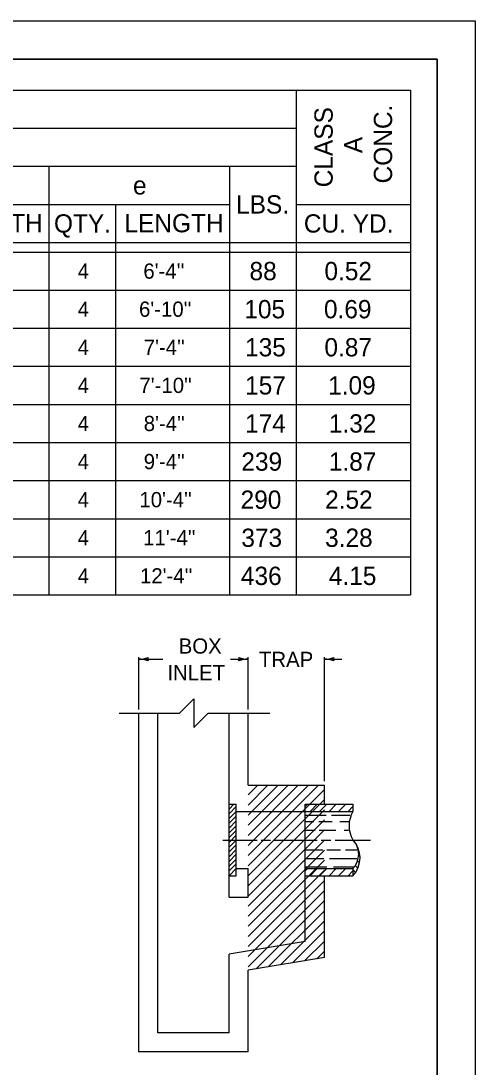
# Model space of a CAD drawing. Extents: x 1000 to 1036.3, y 1000 to 1022.
# Drawn here: x 1030.03 to 1036, y 1008.27 to 1022 of the extents above; entities that cross this region are included whole.
import ezdxf

# ---------------------------------------------------------------- set-up
doc = ezdxf.new("R2010")
doc.units = 0
for name, color, linetype in [('Level 1', 7, 'Continuous'), ('Level 10', 7, 'Continuous'), ('Level 11', 7, 'Continuous')]:
    doc.layers.add(name, color=color, linetype=linetype)

msp = doc.modelspace()

# ---------------------------------------------------------------- linework, layer by layer
at = {"layer": 'Level 1'}
for p, q in [((1031.582, 1012.963), (1031.582, 1013.648)), ((1031.582, 1013.624), (1031.9, 1013.624)), ((1032.789, 1013.624), (1033.02, 1013.624)), ((1033.02, 1012.963), (1033.02, 1013.648)), ((1034.02, 1012.023), (1034.02, 1013.648)), ((1034.02, 1013.624), (1034.251, 1013.624)), ((1031.582, 1008.469), (1031.582, 1012.914)), ((1031.832, 1008.719), (1031.832, 1012.914)), ((1032.77, 1010.781), (1032.77, 1012.914)), ((1033.02, 1011.969), (1033.02, 1012.914)), ((1033.02, 1011.969), (1034.02, 1011.969)), ((1033.02, 1011.841), (1033.148, 1011.969)), ((1033.02, 1011.708), (1033.28, 1011.969)), ((1033.02, 1011.575), (1033.413, 1011.969)), ((1033.02, 1011.443), (1033.545, 1011.969)), ((1033.02, 1011.31), (1033.678, 1011.969)), ((1033.02, 1011.178), (1033.811, 1011.969)), ((1033.02, 1011.045), (1033.943, 1011.969)), ((1034.02, 1011.719), (1034.02, 1011.969)), ((1033.02, 1010.913), (1034.02, 1011.913)), ((1033.02, 1010.78), (1034.02, 1011.78)), ((1032.77, 1011.719), (1032.863, 1011.719)), ((1032.77, 1011.656), (1032.832, 1011.719)), ((1032.77, 1011.594), (1032.863, 1011.688)), ((1032.863, 1010.781), (1032.863, 1011.719)), ((1033.02, 1010.647), (1034.02, 1011.647)), ((1033.77, 1009.917), (1033.77, 1011.719)), ((1033.77, 1011.719), (1034.395, 1011.719)), ((1033.77, 1011.688), (1033.801, 1011.719)), ((1033.832, 1011.625), (1033.926, 1011.719)), ((1033.957, 1011.625), (1034.051, 1011.719)), ((1034.082, 1011.625), (1034.176, 1011.719)), ((1034.207, 1011.625), (1034.301, 1011.719)), ((1034.332, 1011.625), (1034.395, 1011.688)), ((1034.395, 1011.719), (1034.395, 1011.625)), ((1032.77, 1011.531), (1032.863, 1011.625)), ((1032.77, 1011.469), (1032.863, 1011.563)), ((1032.863, 1011.625), (1033.77, 1011.625)), ((1033.02, 1010.515), (1034.02, 1011.515)), ((1033.77, 1011.625), (1034.395, 1011.625)), ((1033.77, 1011.575), (1034.044, 1011.575)), ((1034.112, 1011.575), (1034.354, 1011.575)), ((1032.77, 1011.406), (1032.863, 1011.5)), ((1032.77, 1011.344), (1032.863, 1011.438)), ((1032.77, 1011.281), (1032.863, 1011.375)), ((1033.02, 1010.382), (1034.02, 1011.382)), ((1033.77, 1011.491), (1033.881, 1011.491)), ((1033.77, 1011.38), (1033.901, 1011.38)), ((1033.949, 1011.491), (1034.122, 1011.491)), ((1033.952, 1011.38), (1034.171, 1011.38)), ((1034.224, 1011.491), (1034.336, 1011.491)), ((1034.279, 1011.38), (1034.336, 1011.38)), ((1032.686, 1011.25), (1033.139, 1011.25)), ((1032.77, 1011.219), (1032.863, 1011.313)), ((1032.77, 1011.156), (1032.863, 1011.25)), ((1033.02, 1011.25), (1033.139, 1011.25)), ((1033.02, 1010.25), (1034.02, 1011.25)), ((1033.191, 1011.25), (1033.311, 1011.25)), ((1033.354, 1011.25), (1033.924, 1011.25)), ((1033.979, 1011.25), (1034.105, 1011.25)), ((1034.164, 1011.25), (1034.627, 1011.25)), ((1032.77, 1011.094), (1032.863, 1011.188)), ((1032.77, 1011.031), (1032.863, 1011.125)), ((1033.02, 1010.117), (1034.02, 1011.117)), ((1033.77, 1011.121), (1034.001, 1011.121)), ((1034.054, 1011.121), (1034.231, 1011.121)), ((1034.299, 1011.121), (1034.446, 1011.121)), ((1032.77, 1010.969), (1032.863, 1011.063)), ((1032.77, 1010.906), (1032.863, 1011)), ((1033.02, 1009.984), (1034.02, 1010.984)), ((1033.77, 1011.009), (1034.012, 1011.009)), ((1034.086, 1011.009), (1034.447, 1011.009)), ((1034.456, 1010.976), (1034.483, 1010.95)), ((1034.47, 1011.051), (1034.489, 1011.032)), ((1032.77, 1010.844), (1032.863, 1010.938)), ((1032.77, 1010.781), (1032.863, 1010.875)), ((1032.863, 1010.875), (1033.02, 1010.875)), ((1033.02, 1010.5), (1033.02, 1010.875)), ((1033.02, 1009.852), (1034.02, 1010.852)), ((1033.77, 1010.896), (1034.052, 1010.896)), ((1033.77, 1010.875), (1034.395, 1010.875)), ((1033.77, 1010.844), (1033.801, 1010.875)), ((1033.832, 1010.781), (1033.926, 1010.875)), ((1033.957, 1010.781), (1034.051, 1010.875)), ((1033.957, 1010.781), (1034.02, 1010.844)), ((1034.082, 1010.781), (1034.176, 1010.875)), ((1034.139, 1010.896), (1034.401, 1010.896)), ((1034.207, 1010.781), (1034.301, 1010.875)), ((1034.332, 1010.781), (1034.395, 1010.844)), ((1034.395, 1010.875), (1034.395, 1010.781)), ((1034.395, 1010.861), (1034.43, 1010.825)), ((1034.427, 1010.917), (1034.462, 1010.882)), ((1032.77, 1010.5), (1032.77, 1010.781)), ((1032.77, 1010.781), (1032.863, 1010.781)), ((1033.02, 1009.719), (1034.02, 1010.719)), ((1033.77, 1010.781), (1034.395, 1010.781)), ((1034.02, 1009.708), (1034.02, 1010.781)), ((1033.02, 1009.587), (1034.02, 1010.587)), ((1032.77, 1010.5), (1033.02, 1010.5)), ((1033.125, 1009.559), (1034.02, 1010.454)), ((1033.284, 1009.586), (1034.02, 1010.322)), ((1033.443, 1009.612), (1034.02, 1010.189)), ((1033.602, 1009.639), (1034.02, 1010.056)), ((1033.77, 1009.917), (1032.77, 1009.75)), ((1033.761, 1009.665), (1034.02, 1009.924)), ((1032.77, 1008.719), (1032.77, 1009.75)), ((1033.92, 1009.692), (1034.02, 1009.791)), ((1034.02, 1009.708), (1033.02, 1009.542)), ((1033.02, 1008.469), (1033.02, 1009.542)), ((1032.77, 1008.719), (1031.832, 1008.719)), ((1033.02, 1008.469), (1031.582, 1008.469))]:
    msp.add_line(p, q, dxfattribs=at)
msp.add_lwpolyline([(1031.326, 1012.914), (1032.117, 1012.914), (1032.305, 1013.101), (1032.305, 1012.726), (1032.492, 1012.914), (1033.302, 1012.914)], dxfattribs=at)
for centre, radius, start, end in [((1031.582, 1014.015), 0.391, 270, 288.6688), ((1031.582, 1013.233), 0.391, 71.3472, 89.9939), ((1031.582, 1014.015), 0.391, 269.9878, 270), ((1031.731, 1013.624), 0.0312, 138.7746, 220.8913), ((1032.871, 1013.624), 0.0312, 318.7746, 40.8913), ((1033.02, 1013.233), 0.391, 90, 108.6688), ((1033.02, 1014.015), 0.391, 251.3472, 269.9939), ((1033.02, 1013.233), 0.391, 89.9878, 90), ((1034.02, 1014.015), 0.391, 269.9878, 270), ((1034.02, 1014.015), 0.391, 270, 288.6688), ((1034.02, 1013.233), 0.391, 71.3472, 89.9939), ((1034.168, 1013.624), 0.0312, 138.7746, 220.8913), ((1034.722, 1011.438), 0.377, 150.2029, 209.7971), ((1034.201, 1011.063), 0.27, 315.9645, 44.0355), ((1034.151, 1011.016), 0.338, 316.0889, 43.9111)]:
    msp.add_arc(centre, radius, start, end, dxfattribs=at)
at = {"layer": 'Level 10'}
for p, q in [((1000, 1022), (1036, 1022)), ((1036, 1022), (1036, 1000)), ((1007, 1021.5), (1035.5, 1021.5)), ((1035.5, 1021.5), (1035.5, 1000.5)), ((1019.9, 1021.092), (1035.15, 1021.092)), ((1033.65, 1021.092), (1033.65, 1014.467)), ((1035.15, 1021.092), (1035.15, 1014.467)), ((1020.9, 1020.592), (1033.65, 1020.592)), ((1020.9, 1020.092), (1033.65, 1020.092)), ((1030.4, 1020.092), (1030.4, 1014.467)), ((1032.775, 1020.092), (1032.775, 1014.467)), ((1020.9, 1019.592), (1032.775, 1019.592)), ((1030.4, 1019.592), (1030.4, 1014.467)), ((1031.275, 1019.592), (1031.275, 1014.467)), ((1033.65, 1019.592), (1035.15, 1019.592)), ((1019.9, 1019.092), (1035.15, 1019.092)), ((1019.9, 1018.967), (1035.15, 1018.967)), ((1019.9, 1018.467), (1035.15, 1018.467)), ((1019.9, 1017.967), (1035.15, 1017.967)), ((1019.9, 1017.467), (1035.15, 1017.467)), ((1019.9, 1016.967), (1035.15, 1016.967)), ((1019.9, 1016.467), (1035.15, 1016.467)), ((1019.9, 1015.967), (1035.15, 1015.967)), ((1019.9, 1015.467), (1035.15, 1015.467)), ((1019.9, 1014.967), (1035.15, 1014.967)), ((1019.9, 1014.467), (1035.15, 1014.467))]:
    msp.add_line(p, q, dxfattribs=at)
at = {"layer": 'Level 11'}
msp.add_lwpolyline([(1007, 1000.5), (1035.5, 1000.5), (1035.5, 1021.5), (1007, 1021.5)], close=True, dxfattribs=at)

# ---------------------------------------------------------------- texts
at = {"layer": 'Level 1'}
for s, p in [('CLASS', (1034.13, 1019.816)), ('CONC.', (1034.91, 1019.867)), ('A', (1034.52, 1020.264))]:
    msp.add_text(s, height=0.24, rotation=90, dxfattribs=at).set_placement(p)
for s, height, p in [('e', 0.24, (1031.507, 1019.722)), ('LBS.', 0.24, (1032.861, 1019.472)), ('LENGTH', 0.24, (1029.02, 1019.226)), ('LENGTH', 0.24, (1031.395, 1019.226)), ('QTY.', 0.24, (1030.469, 1019.222)), ('CU. YD.', 0.24, (1033.751, 1019.222)), ('4', 0.2, (1030.781, 1018.617)), ("6'-4''", 0.2, (1031.643, 1018.617)), ('88', 0.24, (1033.037, 1018.597)), ('0.52', 0.24, (1034.021, 1018.597)), ('4', 0.2, (1030.781, 1018.117)), ("6'-10''", 0.2, (1031.586, 1018.117)), ('105', 0.24, (1032.969, 1018.097)), ('0.69', 0.24, (1034.015, 1018.097)), ('135', 0.24, (1032.979, 1017.597)), ('0.87', 0.24, (1034.021, 1017.597)), ('4', 0.2, (1030.781, 1017.617)), ("7'-4''", 0.2, (1031.648, 1017.617)), ('4', 0.2, (1030.781, 1017.117)), ("7'-10''", 0.2, (1031.591, 1017.117)), ('157', 0.24, (1032.979, 1017.097)), ('1.09', 0.24, (1034.07, 1017.097)), ('4', 0.2, (1030.781, 1016.617)), ("8'-4''", 0.2, (1031.648, 1016.617)), ('174', 0.24, (1032.979, 1016.597)), ('1.32', 0.24, (1034.079, 1016.597)), ('4', 0.2, (1030.781, 1016.117)), ("9'-4''", 0.2, (1031.648, 1016.117)), ('239', 0.24, (1032.93, 1016.097)), ('1.87', 0.24, (1034.079, 1016.097)), ('4', 0.2, (1030.781, 1015.617)), ("10'-4''", 0.2, (1031.591, 1015.617)), ('290', 0.24, (1032.92, 1015.597)), ('2.52', 0.24, (1034.03, 1015.597)), ('4', 0.2, (1030.781, 1015.117)), ("11'-4''", 0.2, (1031.64, 1015.117)), ('373', 0.24, (1032.93, 1015.097)), ('3.28', 0.24, (1034.03, 1015.097)), ('4', 0.2, (1030.781, 1014.617)), ("12'-4''", 0.2, (1031.599, 1014.617)), ('436', 0.24, (1032.924, 1014.597)), ('4.15', 0.24, (1034.079, 1014.597)), ('BOX', 0.2, (1032.107, 1013.696)), ('TRAP', 0.2, (1033.161, 1013.52)), ('INLET', 0.2, (1031.959, 1013.346))]:
    msp.add_text(s, height=height, dxfattribs=at).set_placement(p)

doc.saveas('drawing.dxf')
